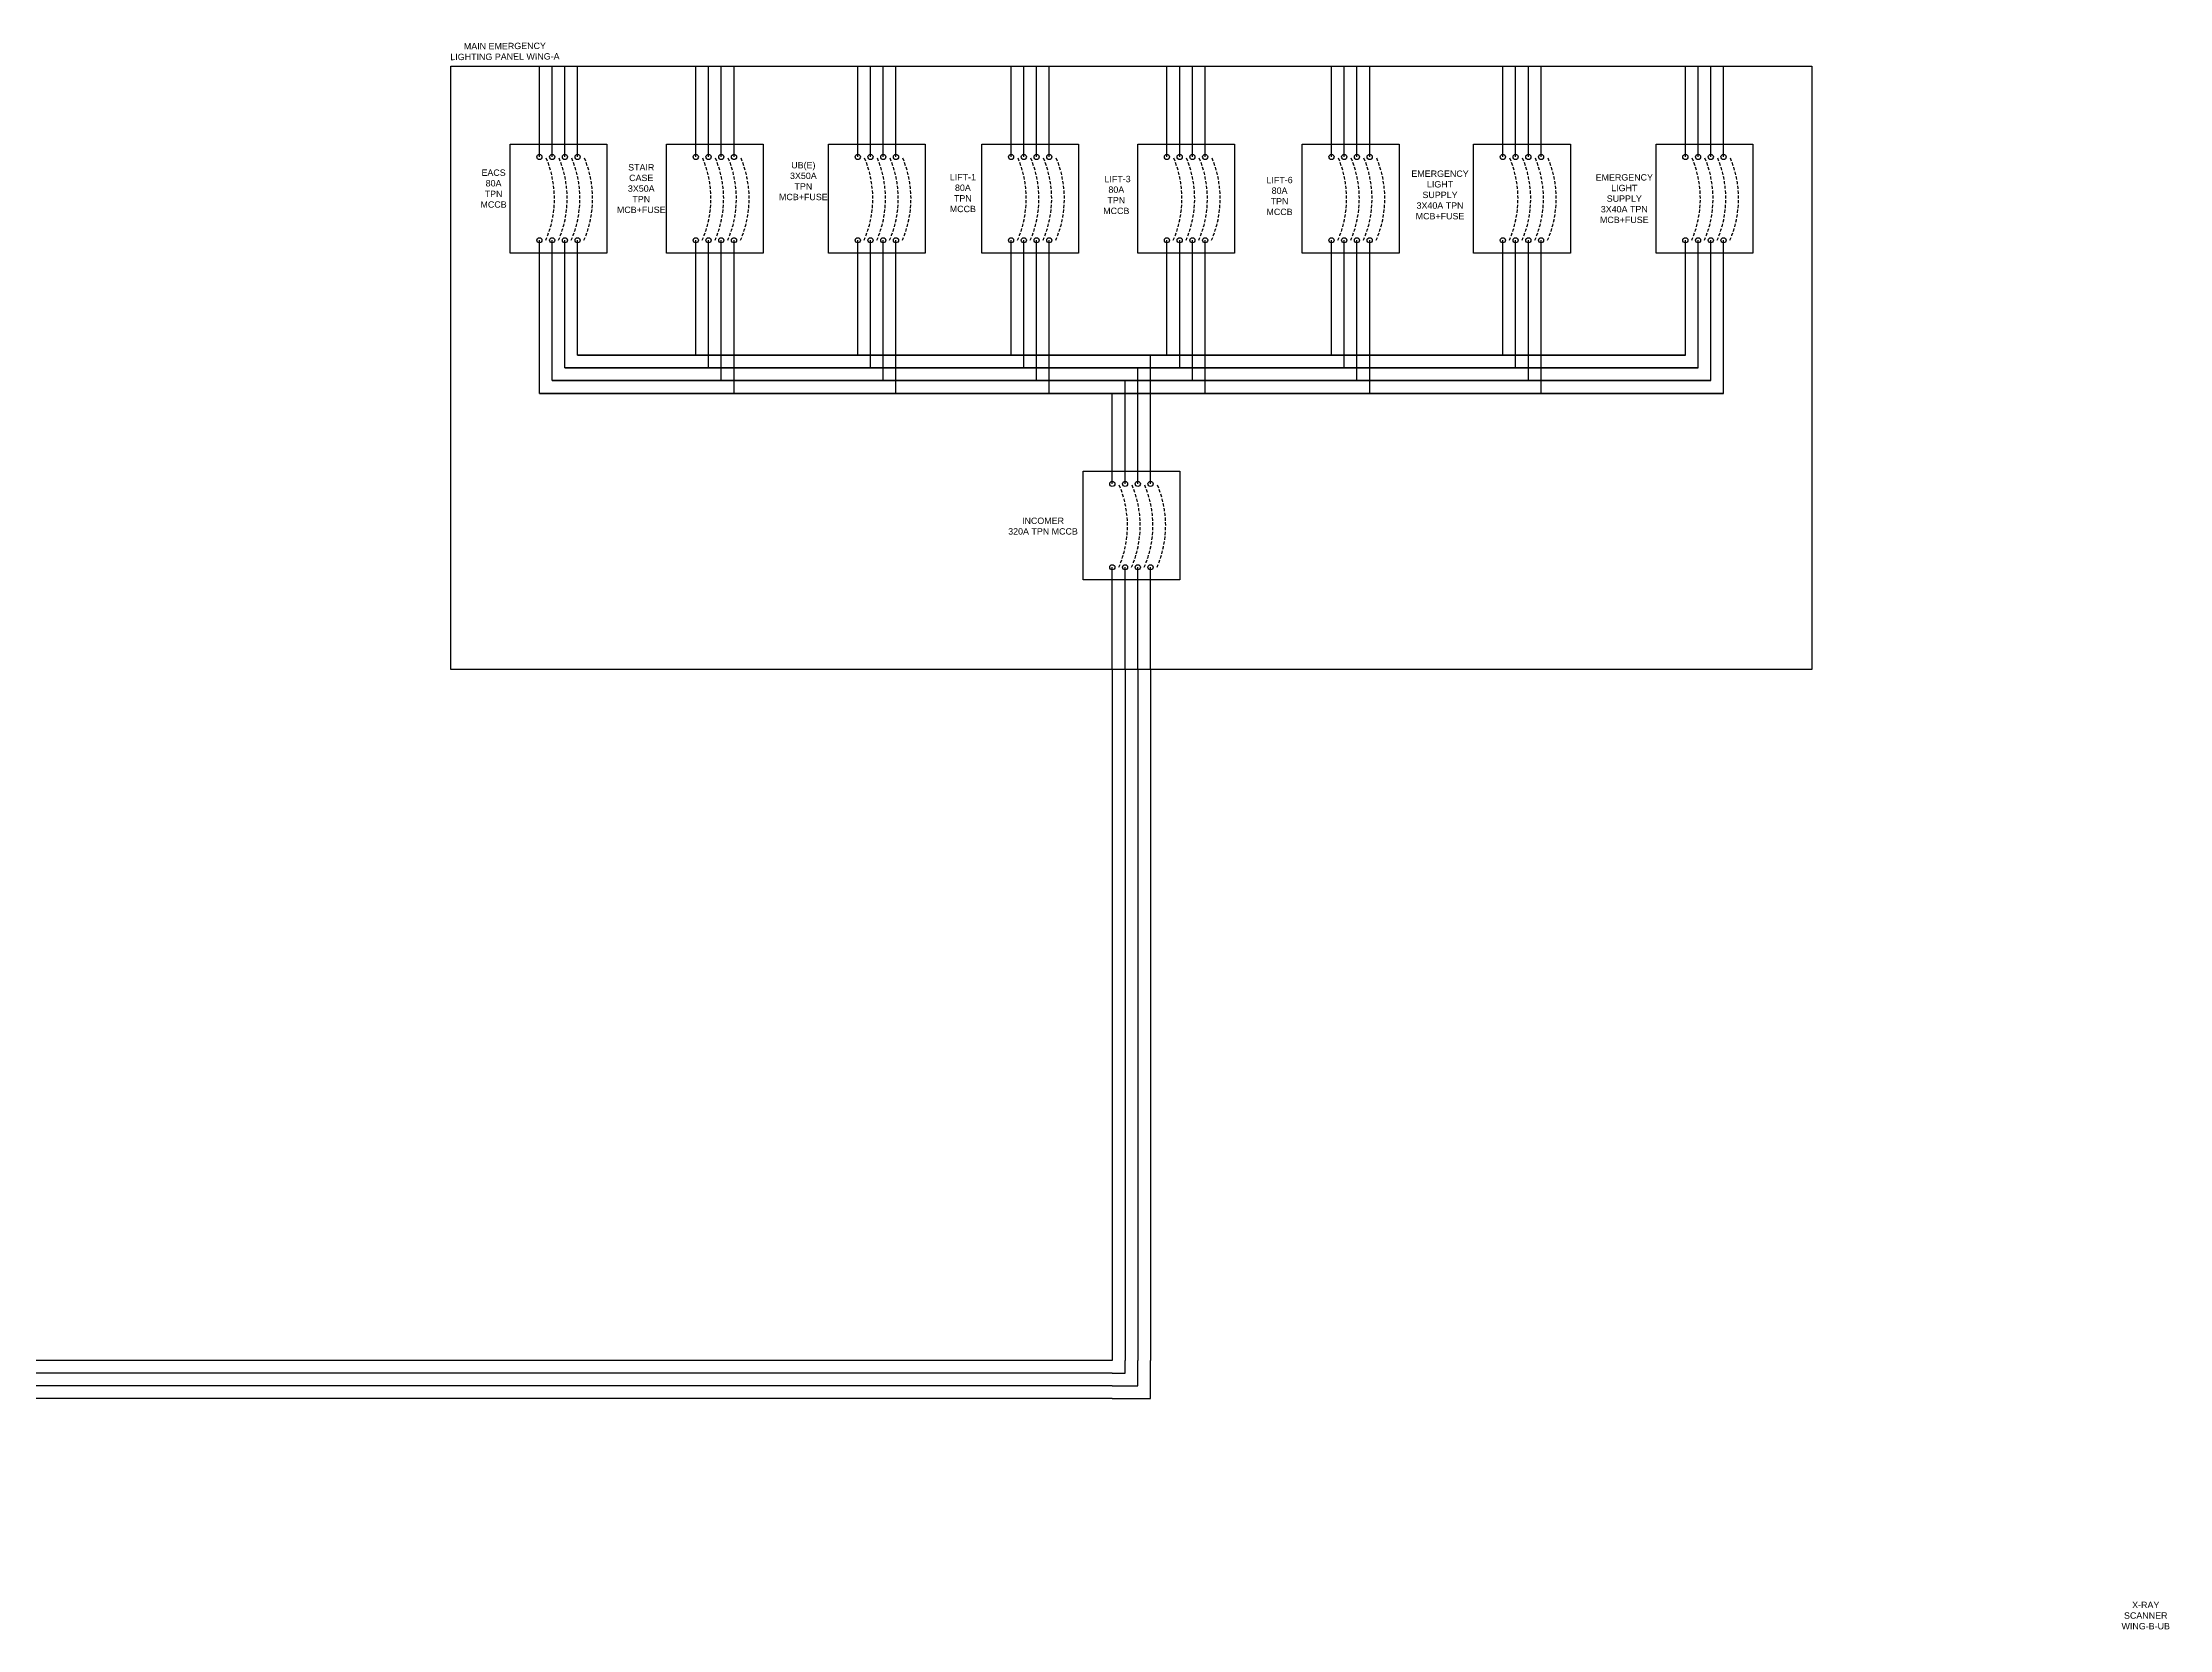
# Model space of a CAD drawing. Header units: inches. Extents: x -137 to 2243, y 16 to 894.
# Drawn here: x 1567.4 to 1734.4, y 769.2 to 893.8 of the extents above; entities that cross this region are included whole.
import ezdxf

# ---------------------------------------------------------------- set-up
doc = ezdxf.new("R2010")
doc.units = ezdxf.units.IN
doc.header["$MEASUREMENT"] = 0
doc.linetypes.add('DASHED2', pattern=[0.375, 0.25, -0.125])
doc.styles.get("Standard").update_dxf_attribs({"font": 'arial.ttf'})

msp = doc.modelspace()

# ---------------------------------------------------------------- linework, layer by layer
for p, q in [((1606.42, 884.85), (1606.42, 891.97)), ((1607.42, 884.85), (1607.42, 891.97)), ((1608.42, 884.85), (1608.42, 891.97)), ((1609.42, 884.85), (1609.42, 891.97)), ((1618.7, 884.85), (1618.7, 891.97)), ((1619.7, 884.85), (1619.7, 891.97)), ((1620.7, 884.85), (1620.7, 891.97)), ((1621.7, 884.85), (1621.7, 891.97)), ((1631.42, 884.85), (1631.42, 891.97)), ((1632.42, 884.85), (1632.42, 891.97)), ((1633.42, 884.85), (1633.42, 891.97)), ((1634.42, 884.85), (1634.42, 891.97)), ((1643.46, 884.85), (1643.46, 891.97)), ((1644.46, 884.85), (1644.46, 891.97)), ((1645.46, 884.85), (1645.46, 891.97)), ((1646.46, 884.85), (1646.46, 891.97)), ((1655.7, 884.85), (1655.7, 891.97)), ((1656.7, 884.85), (1656.7, 891.97)), ((1657.7, 884.85), (1657.7, 891.97)), ((1658.7, 884.85), (1658.7, 891.97)), ((1668.62, 884.85), (1668.62, 891.97)), ((1669.62, 884.85), (1669.62, 891.97)), ((1670.62, 884.85), (1670.62, 891.97)), ((1671.62, 884.85), (1671.62, 891.97)), ((1682.08, 884.85), (1682.08, 891.97)), ((1683.08, 884.85), (1683.08, 891.97)), ((1684.08, 884.85), (1684.08, 891.97)), ((1685.08, 884.85), (1685.08, 891.97)), ((1696.41, 884.85), (1696.41, 891.97)), ((1697.41, 884.85), (1697.41, 891.97)), ((1698.41, 884.85), (1698.41, 891.97)), ((1699.41, 884.85), (1699.41, 891.97)), ((1606.42, 866.29), (1606.42, 878.31)), ((1607.42, 867.29), (1607.42, 878.31)), ((1608.42, 868.29), (1608.42, 878.31)), ((1609.42, 869.29), (1609.42, 878.31)), ((1618.7, 869.29), (1618.7, 878.31)), ((1619.7, 868.29), (1619.7, 878.31)), ((1620.7, 867.29), (1620.7, 878.31)), ((1621.7, 866.29), (1621.7, 878.31)), ((1631.42, 869.29), (1631.42, 878.31)), ((1632.42, 868.29), (1632.42, 878.31)), ((1633.42, 867.29), (1633.42, 878.31)), ((1634.42, 866.29), (1634.42, 878.31)), ((1643.46, 869.29), (1643.46, 878.31)), ((1644.46, 868.29), (1644.46, 878.31)), ((1645.46, 867.29), (1645.46, 878.31)), ((1646.46, 866.29), (1646.46, 878.31)), ((1655.7, 869.29), (1655.7, 878.31)), ((1656.7, 868.29), (1656.7, 878.31)), ((1657.7, 867.29), (1657.7, 878.31)), ((1658.7, 866.29), (1658.7, 878.31)), ((1668.62, 869.29), (1668.62, 878.31)), ((1669.62, 868.29), (1669.62, 878.31)), ((1670.62, 867.29), (1670.62, 878.31)), ((1671.62, 866.29), (1671.62, 878.31)), ((1682.08, 869.29), (1682.08, 878.31)), ((1683.08, 868.29), (1683.08, 878.31)), ((1684.08, 867.29), (1684.08, 878.31)), ((1685.08, 866.29), (1685.08, 878.31)), ((1696.41, 869.29), (1696.41, 878.31)), ((1697.41, 868.29), (1697.41, 878.31)), ((1698.41, 867.29), (1698.41, 878.31)), ((1699.41, 866.29), (1699.41, 878.31)), ((1654.41, 859.18), (1654.41, 869.29)), ((1652.41, 859.18), (1652.41, 867.29)), ((1653.41, 859.18), (1653.41, 868.29)), ((1651.41, 859.18), (1651.41, 866.29)), ((1651.41, 844.62), (1651.41, 852.64)), ((1652.41, 844.62), (1652.41, 852.64)), ((1653.41, 844.62), (1653.41, 852.64)), ((1654.41, 844.62), (1654.41, 852.64)), ((1651.41, 844.62), (1651.41, 790.37)), ((1652.41, 844.62), (1652.41, 790.37)), ((1653.41, 844.62), (1653.41, 790.37)), ((1654.41, 844.62), (1654.41, 790.37)), ((1651.41, 790.37), (1535.06, 790.37)), ((1652.41, 789.37), (1652.41, 790.37)), ((1653.41, 788.37), (1653.41, 790.37)), ((1654.41, 787.37), (1654.41, 790.37)), ((1651.41, 789.37), (1536.06, 789.37)), ((1651.41, 789.37), (1652.41, 789.37)), ((1651.41, 788.37), (1537.06, 788.37)), ((1651.41, 787.37), (1538.06, 787.37)), ((1651.41, 788.37), (1653.41, 788.37)), ((1651.41, 787.37), (1654.41, 787.37))]:
    msp.add_line(p, q)
at = {"color": 240, "lineweight": 211, "true_color": 0xed1f24}
msp.add_line((1609.42, 869.29), (1696.41, 869.29), dxfattribs=at)
at = {"color": 152, "lineweight": 211, "true_color": 0x2776bb}
msp.add_line((1607.42, 867.29), (1698.41, 867.29), dxfattribs=at)
at = {"color": 40, "lineweight": 211, "true_color": 0xf8d731}
msp.add_line((1608.42, 868.29), (1697.41, 868.29), dxfattribs=at)
at = {"color": 18, "lineweight": 211, "true_color": 0x000000}
msp.add_line((1606.42, 866.29), (1699.41, 866.29), dxfattribs=at)
msp.add_lwpolyline([(1599.47, 891.97), (1706.35, 891.97), (1706.35, 844.62), (1599.47, 844.62)], close=True)
at = {"color": 18, "true_color": 0x000000}
for points in [[(1604.12, 885.85), (1611.72, 885.85), (1611.72, 877.31), (1604.12, 877.31)], [(1616.4, 885.85), (1624, 885.85), (1624, 877.31), (1616.4, 877.31)], [(1629.12, 885.85), (1636.72, 885.85), (1636.72, 877.31), (1629.12, 877.31)], [(1641.16, 885.85), (1648.76, 885.85), (1648.76, 877.31), (1641.16, 877.31)], [(1653.4, 885.85), (1661, 885.85), (1661, 877.31), (1653.4, 877.31)], [(1666.32, 885.85), (1673.93, 885.85), (1673.93, 877.31), (1666.32, 877.31)], [(1679.78, 885.85), (1687.39, 885.85), (1687.39, 877.31), (1679.78, 877.31)], [(1694.11, 885.85), (1701.71, 885.85), (1701.71, 877.31), (1694.11, 877.31)], [(1649.11, 860.18), (1656.71, 860.18), (1656.71, 851.64), (1649.11, 851.64)]]:
    msp.add_lwpolyline(points, close=True, dxfattribs=at)
for centre in [(1606.42, 884.85), (1607.42, 884.85), (1608.42, 884.85), (1609.42, 884.85), (1618.7, 884.85), (1619.7, 884.85), (1620.7, 884.85), (1621.7, 884.85), (1631.42, 884.85), (1632.42, 884.85), (1633.42, 884.85), (1634.42, 884.85), (1643.46, 884.85), (1644.46, 884.85), (1645.46, 884.85), (1646.46, 884.85), (1655.7, 884.85), (1656.7, 884.85), (1657.7, 884.85), (1658.7, 884.85), (1668.62, 884.85), (1669.62, 884.85), (1670.62, 884.85), (1671.62, 884.85), (1682.08, 884.85), (1683.08, 884.85), (1684.08, 884.85), (1685.08, 884.85), (1696.41, 884.85), (1697.41, 884.85), (1698.41, 884.85), (1699.41, 884.85), (1606.42, 878.31), (1607.42, 878.31), (1608.42, 878.31), (1609.42, 878.31), (1618.7, 878.31), (1619.7, 878.31), (1620.7, 878.31), (1621.7, 878.31), (1631.42, 878.31), (1632.42, 878.31), (1633.42, 878.31), (1634.42, 878.31), (1643.46, 878.31), (1644.46, 878.31), (1645.46, 878.31), (1646.46, 878.31), (1655.7, 878.31), (1656.7, 878.31), (1657.7, 878.31), (1658.7, 878.31), (1668.62, 878.31), (1669.62, 878.31), (1670.62, 878.31), (1671.62, 878.31), (1682.08, 878.31), (1683.08, 878.31), (1684.08, 878.31), (1685.08, 878.31), (1696.41, 878.31), (1697.41, 878.31), (1698.41, 878.31), (1699.41, 878.31), (1651.41, 859.18), (1652.41, 859.18), (1653.41, 859.18), (1654.41, 859.18), (1651.41, 852.64), (1652.41, 852.64), (1653.41, 852.64), (1654.41, 852.64)]:
    msp.add_circle(centre, 0.201, dxfattribs=at)
at = {"color": 18, "linetype": 'DASHED2', "true_color": 0x000000}
for centre in [(1599.39, 881.58), (1600.39, 881.58), (1601.39, 881.58), (1602.39, 881.58), (1611.68, 881.58), (1612.68, 881.58), (1613.68, 881.58), (1614.68, 881.58), (1624.39, 881.58), (1625.39, 881.58), (1626.39, 881.58), (1627.39, 881.58), (1636.44, 881.58), (1637.44, 881.58), (1638.44, 881.58), (1639.44, 881.58), (1648.67, 881.58), (1649.67, 881.58), (1650.67, 881.58), (1651.67, 881.58), (1661.6, 881.58), (1662.6, 881.58), (1663.6, 881.58), (1664.6, 881.58), (1675.06, 881.58), (1676.06, 881.58), (1677.06, 881.58), (1678.06, 881.58), (1689.38, 881.58), (1690.38, 881.58), (1691.38, 881.58), (1692.38, 881.58), (1644.39, 855.91), (1645.39, 855.91), (1646.39, 855.91), (1647.39, 855.91)]:
    msp.add_arc(centre, 8.21, 336.5048, 23.4952, dxfattribs=at)

# ---------------------------------------------------------------- texts
at = {"insert": (1598.96, 892.44), "char_height": 0.5, "attachment_point": 7, "rotation": 0.368}
msp.add_mtext_dynamic_manual_height_columns('\\pxqc;MAIN EMERGENCY LIGHTING PANEL WING-A', width=9.5085, gutter_width=1, heights=[2.19], dxfattribs=at)
at = {"color": 18, "true_color": 0x000000, "char_height": 0.5, "attachment_point": 3}
for s, width, heights, insert in [('\\pxqc;EACS\\P80A TPN MCCB', 2.6016, [6.64], (1604.12, 883.87)), ('\\pxqc;STAIR CASE\\P3X50A TPN MCB+FUSE', 2.5278, [9.91], (1615.68, 884.29)), ('\\pxqc;UB(E)\\P3X50A TPN MCB+FUSE', 2.5278, [9.91], (1628.41, 884.46)), ('\\pxqc;EMERGENCY LIGHT SUPPLY\\P3X40A TPN MCB+FUSE', 4.1307, [8.18], (1679.21, 883.79)), ('\\pxqc;LIFT-1 80A\\PTPN MCCB', 2.9744, [9.1], (1641.16, 883.52)), ('\\pxqc; LIFT-3\\P80A\\PTPN\\PMCCB', 2.9744, [9.1], (1653.21, 883.37)), ('\\pxqc;LIFT-6 80A\\PTPN MCCB', 2.9744, [9.1], (1666.03, 883.29)), ('\\pxqc;EMERGENCY LIGHT SUPPLY\\P3X40A TPN MCB+FUSE', 4.1307, [8.18], (1693.68, 883.5)), ('\\pxqc;INCOMER\\P320A TPN MCCB', 9.9259, [12], (1650.93, 856.54))]:
    msp.add_mtext_dynamic_manual_height_columns(s, width=width, gutter_width=1, heights=heights, dxfattribs=dict(at, insert=insert))
at = {"insert": (1729.92, 771.42), "char_height": 0.5, "attachment_point": 1}
msp.add_mtext_dynamic_manual_height_columns('\\pxqc;X-RAY\\PSCANNER \\PWING-B-UB', width=5.29, gutter_width=1, heights=[3.13], dxfattribs=at)

doc.saveas('drawing.dxf')
